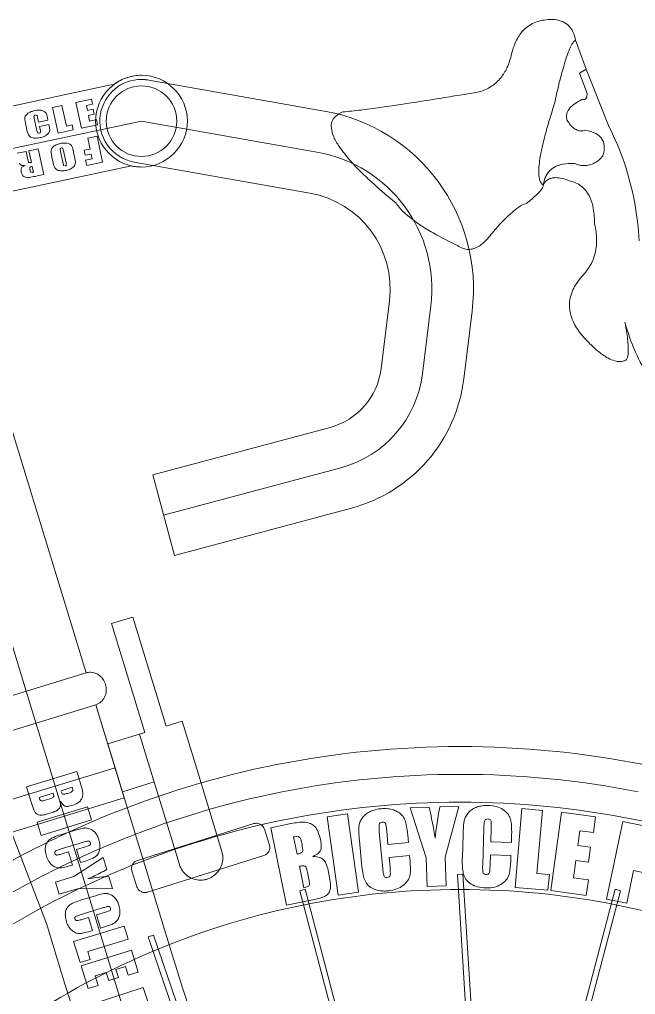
# Model space of a CAD drawing. Extents: x 3 to 469, y 9 to 280.
# Drawn here: x 329.5 to 392.1, y 173.6 to 272.5 of the extents above; entities that cross this region are included whole.
import ezdxf

# ---------------------------------------------------------------- set-up
doc = ezdxf.new("R2010")
doc.units = 0
doc.layers.add('Layer_1', color=7, linetype='Continuous', lineweight=0, true_color=0xffffff)

msp = doc.modelspace()

# ---------------------------------------------------------------- linework, layer by layer
at = {"layer": 'Layer_1', "color": 7, "true_color": 0xffffff}
for p, q in [((385.982, 270.375), (387.053, 267.446)), ((387.053, 267.446), (386.372, 267.042)), ((386.372, 267.042), (387.154, 264.976)), ((387.053, 267.446), (389.392, 261.553)), ((342.665, 266.336), (360.476, 263.195)), ((334.099, 264.83), (339.155, 265.904)), ((324.221, 262.73), (334.099, 264.83)), ((335.277, 264.067), (336.863, 264.404)), ((335.833, 261.451), (335.277, 264.067)), ((336.863, 264.404), (336.974, 263.882)), ((332.915, 263.565), (333.862, 263.766)), ((333.471, 260.949), (332.915, 263.565)), ((333.862, 263.766), (334.306, 261.676)), ((336.974, 263.882), (336.335, 263.747)), ((336.335, 263.747), (336.44, 263.251)), ((336.44, 263.251), (337.037, 263.378)), ((337.037, 263.378), (337.144, 262.878)), ((341.931, 262.17), (314.35, 256.308)), ((331.052, 262.43), (331.31, 261.215)), ((331.488, 262.068), (331.391, 262.525)), ((332.442, 262.27), (331.488, 262.068)), ((332.389, 262.52), (332.442, 262.27)), ((337.144, 262.878), (336.546, 262.751)), ((336.546, 262.751), (336.668, 262.178)), ((336.668, 262.178), (337.368, 262.327)), ((337.368, 262.327), (337.48, 261.801)), ((359.741, 259.03), (341.931, 262.17)), ((330.307, 261.249), (330.145, 262.012)), ((331.579, 261.641), (332.532, 261.844)), ((331.649, 261.314), (331.579, 261.641)), ((332.532, 261.844), (332.554, 261.74)), ((334.997, 261.273), (333.471, 260.949)), ((334.306, 261.676), (334.885, 261.799)), ((334.885, 261.799), (334.997, 261.273)), ((337.48, 261.801), (335.833, 261.451)), ((336.475, 260.434), (337.422, 260.636)), ((336.708, 259.335), (336.475, 260.434)), ((337.422, 260.636), (337.978, 258.02)), ((329.325, 258.914), (330.212, 259.103)), ((330.212, 259.103), (330.397, 258.232)), ((330.502, 259.164), (331.449, 259.366)), ((330.753, 257.984), (330.502, 259.164)), ((331.449, 259.366), (332.005, 256.75)), ((334.275, 257.935), (334.015, 259.155)), ((336.117, 259.21), (336.708, 259.335)), ((336.223, 258.71), (336.117, 259.21)), ((332.939, 258.079), (332.843, 258.527)), ((333.724, 259.075), (333.979, 257.872)), ((335.046, 258.995), (335.141, 258.547)), ((336.815, 258.835), (336.223, 258.71)), ((336.256, 258.199), (336.92, 258.34)), ((336.367, 257.677), (336.256, 258.199)), ((336.92, 258.34), (336.815, 258.835)), ((330.6, 257.28), (330.63, 257.138)), ((330.962, 256.997), (330.839, 257.579)), ((340.912, 257.63), (335.858, 256.556)), ((337.978, 258.02), (336.367, 257.677)), ((359.007, 254.865), (341.196, 258.005)), ((335.858, 256.556), (325.98, 254.456)), ((332.005, 256.75), (331.335, 256.608)), ((324.347, 245.309), (336.3, 206.21)), ((318.28, 243.455), (330.233, 204.356)), ((366.243, 237.051), (367.089, 243.943)), ((370.44, 236.536), (371.287, 243.427)), ((375.485, 242.912), (374.639, 236.02)), ((343.082, 226.281), (361.07, 231.101)), ((344.176, 222.196), (362.165, 227.016)), ((345.271, 218.111), (343.082, 226.281)), ((363.26, 222.931), (345.271, 218.111)), ((338.898, 211.215), (341.055, 211.875)), ((341.055, 211.875), (344.436, 200.819)), ((342.278, 200.16), (338.898, 211.215)), ((336.3, 206.21), (324.166, 202.5)), ((330.233, 204.356), (362.137, 100.002)), ((325.156, 199.265), (337.29, 202.975)), ((337.29, 202.975), (340.175, 193.537)), ((337.29, 202.975), (344.631, 178.963)), ((344.436, 200.819), (346.053, 201.314)), ((346.053, 201.314), (347.537, 196.46)), ((338.503, 199.006), (342.278, 200.16)), ((342.278, 200.16), (341.739, 199.995)), ((341.739, 199.995), (342.481, 197.569)), ((332.275, 180.802), (325.156, 199.265)), ((339.987, 194.152), (338.503, 199.006)), ((342.481, 197.568), (343.223, 195.142)), ((345.779, 186.782), (342.481, 197.568)), ((339.245, 196.579), (327.111, 192.869)), ((330.256, 194.637), (335.371, 196.201)), ((335.371, 196.201), (335.777, 194.874)), ((347.537, 196.46), (350.093, 188.101)), ((343.223, 195.142), (339.987, 194.152)), ((330.726, 193.099), (330.256, 194.637)), ((332.972, 194.012), (331.54, 193.574)), ((334.906, 194.603), (333.768, 194.255)), ((340.175, 193.537), (328.715, 190.034)), ((332.148, 193.285), (332.624, 193.431)), ((331.349, 191.063), (336.464, 192.627)), ((332.88, 192.053), (332.404, 191.908)), ((336.464, 192.627), (336.871, 191.296)), ((360.768, 191.623), (362.831, 191.917)), ((362.831, 191.917), (363.96, 183.974)), ((369.203, 192.524), (371.123, 192.582)), ((370.827, 187.451), (369.203, 192.524)), ((372.206, 192.614), (374.126, 192.672)), ((374.126, 192.672), (372.756, 187.509)), ((379.845, 184.455), (380.541, 192.447)), ((380.541, 192.447), (382.617, 192.267)), ((382.617, 192.267), (382.061, 185.876)), ((383.489, 184.122), (384.565, 192.073)), ((384.565, 192.073), (388.01, 191.606)), ((331.756, 189.732), (331.349, 191.063)), ((336.871, 191.296), (331.756, 189.732)), ((341.511, 187.194), (353.346, 190.917)), ((355.055, 190.508), (357.094, 190.917)), ((361.897, 183.68), (360.768, 191.623)), ((388.01, 191.606), (387.794, 190.017)), ((389.134, 183.274), (390.765, 191.129)), ((390.765, 191.129), (394.224, 190.411)), ((333.723, 189.792), (335.219, 190.249)), ((354.406, 190.364), (354.914, 188.75)), ((356.634, 182.642), (355.055, 190.508)), ((366.067, 190.067), (366.408, 186.356)), ((366.944, 188.807), (366.816, 190.198)), ((376.672, 190.432), (376.557, 186.707)), ((377.388, 189.074), (377.431, 190.47)), ((386.415, 190.204), (386.211, 188.698)), ((387.794, 190.017), (386.415, 190.204)), ((336.051, 189.048), (333.675, 188.322)), ((357.368, 189.574), (357.719, 187.825)), ((364.263, 186.88), (364.049, 189.214)), ((369.019, 188.998), (366.944, 188.807)), ((368.949, 189.757), (369.019, 188.998)), ((374.492, 187.489), (374.564, 189.832)), ((379.471, 189.01), (377.388, 189.074)), ((379.495, 189.772), (379.471, 189.01)), ((333.87, 187.851), (334.51, 188.047)), ((334.51, 188.047), (334.916, 186.72)), ((335.348, 188.303), (336.237, 188.575)), ((335.754, 186.976), (335.348, 188.303)), ((386.211, 188.698), (387.503, 188.523)), ((387.503, 188.523), (387.298, 187.008)), ((335.061, 185.551), (338.036, 187.483)), ((336.239, 187.124), (335.754, 186.976)), ((338.036, 187.483), (338.41, 186.261)), ((354.361, 187.689), (342.526, 183.967)), ((367.064, 187.5), (369.139, 187.691)), ((367.156, 186.5), (367.064, 187.5)), ((369.139, 187.691), (369.168, 187.379)), ((370.914, 184.549), (370.827, 187.451)), ((372.756, 187.509), (372.843, 184.607)), ((377.316, 186.758), (377.347, 187.762)), ((377.347, 187.762), (379.43, 187.698)), ((379.43, 187.698), (379.421, 187.385)), ((386.006, 187.183), (385.769, 185.436)), ((387.298, 187.008), (386.006, 187.183)), ((334.916, 186.72), (334.718, 186.659)), ((341.465, 184.52), (340.958, 186.134)), ((357.964, 186.598), (358.405, 184.399)), ((358.928, 185.268), (358.781, 185.998)), ((360.877, 186.171), (361.023, 185.445)), ((391.859, 186.15), (391.174, 182.85)), ((393.123, 185.888), (391.859, 186.15)), ((333.208, 184.984), (335.061, 185.551)), ((333.585, 183.749), (333.208, 184.984)), ((338.623, 185.566), (338.996, 184.344)), ((373.99, 185.747), (374.553, 185.782)), ((378.94, 105.746), (373.99, 185.747)), ((374.553, 185.782), (379.503, 105.782)), ((382.061, 185.876), (383.325, 185.766)), ((383.325, 185.766), (383.185, 184.164)), ((385.769, 185.436), (387.289, 185.231)), ((387.289, 185.231), (387.073, 183.637)), ((335.439, 184.316), (333.585, 183.749)), ((338.996, 184.344), (335.439, 184.316)), ((357.991, 184.116), (358.537, 184.259)), ((378.453, 106.618), (357.991, 184.116)), ((358.537, 184.259), (378.998, 106.762)), ((363.96, 183.974), (361.897, 183.68)), ((369.546, 106.766), (390.007, 184.259)), ((390.552, 184.116), (370.091, 106.622)), ((372.843, 184.607), (370.914, 184.549)), ((383.185, 184.164), (379.845, 184.455)), ((387.073, 183.637), (383.489, 184.122)), ((390.007, 184.259), (390.552, 184.116)), ((335.755, 183.147), (337.25, 183.604)), ((358.996, 183.116), (356.634, 182.642)), ((391.174, 182.85), (389.134, 183.274)), ((338.083, 182.403), (335.707, 181.676)), ((335.901, 181.206), (336.542, 181.402)), ((336.542, 181.402), (336.947, 180.075)), ((337.38, 181.658), (338.269, 181.93)), ((337.786, 180.331), (337.38, 181.658)), ((333.845, 175.665), (332.275, 180.802)), ((335.046, 178.97), (340.161, 180.534)), ((336.947, 180.075), (336.749, 180.014)), ((338.27, 180.479), (337.786, 180.331)), ((340.161, 180.534), (340.568, 179.203)), ((340.568, 179.203), (336.477, 177.952)), ((342.605, 179.427), (343.138, 179.61)), ((368.645, 103.626), (342.605, 179.427)), ((343.138, 179.61), (369.179, 103.809)), ((335.7, 176.83), (335.046, 178.97)), ((335.803, 176.499), (340.912, 178.082)), ((340.912, 178.082), (341.599, 175.864)), ((336.724, 177.143), (335.7, 176.83)), ((336.477, 177.952), (336.724, 177.143)), ((336.517, 174.193), (335.803, 176.499)), ((340.301, 176.435), (339.333, 176.135)), ((339.333, 176.135), (339.59, 175.306)), ((340.576, 175.547), (340.301, 176.435)), ((338.361, 175.834), (337.237, 175.486)), ((337.237, 175.486), (337.54, 174.51)), ((338.618, 175.005), (338.361, 175.834)), ((339.59, 175.306), (338.618, 175.005)), ((341.599, 175.864), (340.576, 175.547)), ((337.54, 174.51), (336.517, 174.193)), ((337.013, 172.638), (342.098, 174.296)), ((342.098, 174.296), (342.828, 172.055))]:
    msp.add_line(p, q, dxfattribs=at)
for centre, radius, start, end in [((383.098, 269.055), 3.351, 119.50151, 131.83714), ((383.238, 268.808), 3.635, 107.65878, 119.50151), ((383.377, 268.369), 4.096, 98.14692, 107.65878), ((383.588, 266.9), 5.58, 90, 98.14692), ((383.588, 266.218), 6.262, 88.55693, 90), ((383.576, 265.738), 6.742, 87.16621, 88.55693), ((383.534, 269.677), 2.819, 64.72875, 82.36305), ((383.896, 270.443), 1.972, 43.60728, 64.72875), ((383.277, 268.855), 3.62, 131.83714, 151.81173), ((383.791, 270.343), 2.117, 24.7275, 43.60728), ((382.52, 269.758), 3.517, 10.10461, 24.7275), ((385.792, 267.507), 6.474, 151.81173, 166.71472), ((388.339, 268.298), 3.187, 143.1744, 153.88628), ((386.258, 269.857), 0.587, 118.04865, 143.1744), ((372.332, 270.616), 7.342, 335.66284, 347.23914), ((395.395, 265.207), 10.894, 157.5018, 160.10877), ((390.564, 267.208), 5.665, 153.88628, 157.5018), ((413.894, 259.258), 30.33, 162.77248, 164.66206), ((399.504, 263.72), 15.264, 160.10877, 162.77248), ((374.719, 269.536), 4.721, 321.21357, 335.66284), ((426.017, 255.933), 42.9, 164.66206, 166.55342), ((341.931, 262.17), 4.652, 90, 179.99998), ((341.922, 262.188), 4.633, 108.30878, 126.67259), ((341.926, 262.182), 4.219, 90, 130.03964), ((341.931, 262.162), 4.661, 90, 108.30878), ((341.926, 262.179), 4.222, 84.97901, 90), ((341.931, 262.17), 4.652, 0, 90), ((341.919, 262.103), 4.298, 80.00293, 84.97901), ((375.154, 269.186), 4.163, 303.35381, 321.21357), ((341.936, 262.169), 4.235, 130.03964, 170.00017), ((341.931, 262.17), 3.581, 90.00074, 180), ((341.931, 262.17), 3.581, 0.00076, 90), ((250.752, 1020.073), 765.294, 279.131936, 279.43464), ((374.871, 269.617), 4.678, 286.51413, 303.35381), ((468.036, 245.886), 86.104, 166.55342, 167.88843), ((307.341, 668.03), 408.731, 278.71773, 279.13194), ((389.303, 258.859), 6.111, 115.17699, 123.47913), ((386.897, 264.93), 0.575, 250.28768, 258.85722), ((386.852, 264.7), 0.34, 258.85722, 270), ((386.852, 264.579), 0.22, 270, 312.32627), ((386.733, 264.71), 0.396, 312.32627, 343.51524), ((386.313, 264.834), 0.835, 343.51524, 353.82107), ((385.153, 264.96), 2.001, 353.82107, 0.47174), ((331.256, 261.731), 1.498, 109.86582, 119.55776), ((331.52, 261), 2.275, 102.00401, 109.86582), ((331.629, 260.487), 2.8, 96.64743, 101.99485), ((331.514, 261.468), 1.813, 90, 96.64743), ((331.514, 261.759), 1.522, 84.87897, 90), ((331.546, 262.109), 1.17, 79.03688, 84.87897), ((331.569, 262.23), 1.047, 62.98386, 79.03107), ((331.849, 262.779), 0.43, 37.83031, 62.98386), ((357.293, 245.146), 18.328, 352.99987, 80.00035), ((363.277, 260.82), 2.469, 111.73696, 132.59286), ((360.24, 293.572), 30.533, 273.98572, 277.46335), ((333.732, 495.923), 234.613, 277.46335, 278.71773), ((453.782, 241.223), 73.534, 161.99467, 163.9736), ((386.26, 262.636), 1.199, 148.62324, 164.25635), ((386.828, 262.29), 1.864, 136.09858, 148.62324), ((387.395, 261.744), 2.651, 123.47913, 136.09858), ((330.484, 262.45), 0.403, 161.03934, 181.1072), ((331.22, 262.463), 1.139, 181.03063, 188.34455), ((334.584, 262.956), 4.538, 188.34455, 192.0064), ((330.781, 262.348), 0.717, 146.03171, 161.03934), ((330.782, 262.347), 0.718, 130.93975, 146.06204), ((331.142, 261.933), 1.266, 119.56601, 130.93975), ((331.214, 262.646), 0.193, 165.32143, 185.34994), ((332.729, 262.788), 1.715, 185.34994, 192.04474), ((331.109, 262.674), 0.0841, 123.80613, 165.4178), ((331.227, 262.497), 0.297, 101.9958, 123.80613), ((331.227, 262.642), 0.152, 70.61204, 90), ((331.21, 262.673), 0.136, 18.93541, 43.30532), ((329.778, 262.182), 1.65, 11.99787, 18.93541), ((331.669, 262.64), 0.658, 20.87501, 37.81198), ((330.055, 262.024), 2.386, 12.00384, 20.87501), ((341.931, 262.17), 4.652, 180, 270), ((341.931, 262.17), 4.229, 169.9995, 260.00147), ((341.931, 262.17), 3.581, 179.99924, 270), ((341.931, 262.17), 3.581, 269.99926, 0), ((341.931, 262.17), 4.652, 270, 0.00002), ((362.61, 261.655), 1.422, 161.82663, 186.81423), ((362.466, 261.702), 1.27, 132.59286, 161.82663), ((386.149, 262.668), 1.084, 164.25635, 182.73094), ((386.378, 262.678), 1.313, 182.73094, 199.50454), ((388.669, 264.419), 4.147, 211.69355, 219.07911), ((332.854, 261.791), 2.604, 192.00027, 200.61468), ((332.855, 261.543), 1.58, 191.99804, 198.9434), ((329.891, 260.939), 1.797, 5.10876, 12.0403), ((331.514, 261.084), 0.167, 342.25963, 5.10876), ((332.195, 261.244), 0.413, 321.8728, 346.98041), ((329.611, 261.115), 3.01, 4.21056, 12.00144), ((331.994, 261.29), 0.62, 346.9887, 4.21056), ((364.397, 261.869), 3.222, 186.81423, 203.3383), ((416.99, 251.791), 35.255, 163.9736, 166.83178), ((387.217, 263.24), 2.277, 219.07911, 229.05123), ((386.773, 262.728), 1.599, 229.05123, 247.39498), ((386.565, 262.228), 1.058, 247.39498, 270), ((386.565, 262.282), 1.111, 270, 280.06612), ((386.525, 262.504), 1.337, 280.06612, 289.24146), ((386.384, 257.5), 3.786, 63.9178, 81.1571), ((366.365, 249.63), 25.931, 18.60003, 27.37381), ((331.113, 261.136), 0.744, 200.61468, 216.76853), ((330.883, 260.964), 0.457, 216.77441, 242.16054), ((331.1, 261.375), 0.922, 242.16054, 259.96134), ((331.144, 261.624), 1.175, 259.95326, 265.30837), ((331.174, 261.978), 1.53, 265.30837, 270), ((331.174, 262.288), 1.84, 270, 276.70281), ((331.535, 261.09), 0.184, 198.9434, 219.41655), ((331.045, 263.381), 2.941, 276.70281, 282.0039), ((331.484, 261.097), 0.159, 248.88627, 270), ((331.501, 261.178), 0.238, 282.00238, 305.20694), ((331.583, 261.062), 0.0951, 305.20694, 342.28803), ((331.216, 262.579), 2.121, 281.99709, 292.83153), ((331.555, 261.773), 1.246, 292.83153, 306.98126), ((331.606, 261.706), 1.162, 306.97709, 321.8728), ((366.629, 262.831), 5.652, 203.3383, 215.03351), ((387.379, 259.533), 1.523, 36.57868, 63.9178), ((387.497, 259.621), 1.376, 18.39474, 36.57868), ((333.211, 259.122), 0.463, 163.46066, 183.63042), ((333.383, 259.071), 0.643, 146.36662, 163.46066), ((333.468, 259.014), 0.745, 131.38732, 146.36194), ((333.755, 258.688), 1.18, 119.50258, 131.38732), ((333.887, 258.455), 1.447, 109.7281, 119.50598), ((334.18, 257.637), 2.316, 102.00288, 109.7281), ((333.901, 259.328), 0.217, 168.55353, 186.66875), ((336.164, 259.593), 2.494, 186.66875, 191.98838), ((333.775, 259.354), 0.0882, 128.80405, 168.5181), ((334.195, 257.567), 2.388, 96.4439, 101.99618), ((333.839, 259.275), 0.189, 101.98723, 128.80405), ((333.847, 259.339), 0.127, 67.18276, 90), ((334.126, 258.177), 1.774, 90, 96.4439), ((333.801, 259.329), 0.163, 17.49024, 38.74468), ((331.657, 258.654), 2.411, 11.99514, 17.49024), ((334.126, 258.318), 1.632, 87.88269, 90), ((334.131, 258.443), 1.508, 85.67979, 87.88269), ((334.159, 258.815), 1.135, 73.25002, 85.66465), ((334.274, 259.199), 0.734, 57.79445, 73.25002), ((334.3, 259.24), 0.685, 41.42634, 57.79073), ((334.465, 259.385), 0.466, 21.54695, 41.42634), ((333.587, 259.039), 1.41, 14.74283, 21.53469), ((326.595, 257.199), 8.639, 12.00062, 14.74283), ((375.238, 268.867), 16.166, 215.03351, 221.94106), ((406.324, 254.286), 24.3, 166.83178, 169.83564), ((385.12, 259.672), 3.788, 344.2964, 352.23436), ((387.111, 259.493), 1.782, 2.4334, 18.39474), ((386.597, 259.471), 2.297, 352.23436, 2.4334), ((331.591, 258.486), 1.221, 192.00114, 201.8514), ((334.384, 259.196), 1.639, 183.62984, 189.53508), ((342.059, 260.486), 9.421, 189.53508, 191.99703), ((327.106, 256.84), 8.214, 9.20706, 11.99916), ((333.765, 257.919), 1.468, 2.59964, 9.20706), ((357.293, 245.146), 14.098, 353.00027, 79.99994), ((393.724, 256.546), 11.5, 169.82683, 174.19124), ((386.566, 260.341), 2.754, 299.4766, 309.79271), ((385.671, 261.415), 4.152, 309.79271, 318.19071), ((329.808, 257.982), 0.269, 195.5583, 211.30125), ((329.766, 257.957), 0.22, 211.30185, 230.26083), ((330.066, 258.317), 0.688, 230.26083, 240.94871), ((330.872, 257.257), 1.169, 177.48269, 191.9992), ((329.975, 257.296), 0.271, 147.04397, 177.48269), ((329.89, 258.001), 0.327, 240.96624, 260.69207), ((329.996, 257.282), 0.296, 118.86234, 146.99374), ((330.073, 259.116), 1.457, 260.69207, 270), ((330.518, 256.335), 1.378, 105.92685, 118.86234), ((330.564, 258.074), 0.114, 201.8514, 234.4166), ((330.586, 258.235), 0.273, 257.56035, 270), ((330.586, 258.457), 0.495, 270, 277.42978), ((331.133, 257.394), 0.545, 174.82982, 192.03277), ((330.67, 257.436), 0.0805, 129.01747, 174.82982), ((330.755, 257.33), 0.216, 110.13828, 129.0373), ((330.959, 257.208), 0.336, 191.97201, 212.22334), ((330.48, 259.265), 1.31, 277.42978, 281.99669), ((331.079, 256.447), 1.157, 102.00214, 110.13828), ((341.24, 259.843), 8.487, 191.99885, 194.76051), ((334.401, 258.041), 1.414, 194.76051, 201.52901), ((333.519, 257.694), 0.466, 201.54356, 221.42674), ((333.683, 257.839), 0.685, 221.42674, 237.79481), ((333.709, 257.88), 0.734, 237.79467, 253.25107), ((333.825, 258.264), 1.135, 253.25107, 265.66511), ((333.855, 258.66), 1.532, 265.66658, 267.86997), ((333.859, 258.767), 1.64, 267.86997, 270), ((333.859, 258.896), 1.768, 270, 276.40106), ((335.57, 258.21), 1.626, 192.00257, 198.5935), ((334.167, 257.739), 0.146, 198.5935, 220.70458), ((333.799, 259.432), 2.308, 276.40106, 282.0028), ((334.143, 257.814), 0.2, 282.00829, 302.1382), ((334.185, 257.747), 0.12, 302.1382, 328.20462), ((333.04, 257.673), 1.262, 2.82036, 11.96327), ((333.782, 259.51), 2.387, 281.99943, 289.64142), ((334.21, 257.731), 0.0908, 328.24136, 2.82036), ((334.103, 258.612), 1.434, 289.64142, 299.50581), ((334.238, 258.373), 1.159, 299.50829, 311.59475), ((334.533, 258.041), 0.715, 311.59475, 327.00402), ((334.577, 258.012), 0.662, 326.99728, 343.45173), ((334.741, 257.963), 0.492, 343.45173, 2.57078), ((341.922, 262.149), 4.631, 257.40658, 263.73153), ((341.931, 262.233), 4.715, 263.73153, 270), ((382.838, 275.696), 26.384, 221.94106, 227.20402), ((390.145, 256.91), 7.902, 174.19124, 178.78622), ((384.836, 255.687), 2.067, 124.46779, 138.13748), ((384.998, 255.452), 2.352, 104.28017, 124.46779), ((385.571, 253.199), 4.676, 90, 104.28017), ((385.571, 251.776), 6.1, 88.45184, 90), ((385.551, 251.045), 6.831, 86.98884, 88.45184), ((387.016, 260.455), 2.815, 246.86436, 257.6178), ((386.869, 259.782), 2.126, 257.6178, 270), ((386.869, 259.654), 1.998, 270, 285.26449), ((386.788, 259.948), 2.303, 285.26449, 299.4766), ((363.628, 248.709), 28.819, 10.27835, 18.60003), ((330.804, 257.242), 1.098, 192.00153, 209.13828), ((330.222, 256.918), 0.433, 209.13828, 236.58951), ((330.329, 257.081), 0.627, 236.58997, 254.04282), ((330.363, 257.198), 0.749, 254.04282, 270), ((330.289, 258.633), 2.187, 273.25924, 279.70461), ((327.755, 273.451), 17.22, 279.70461, 282.00027), ((330.761, 257.083), 0.103, 212.22334, 249.29452), ((330.8, 257.477), 0.501, 270, 277.31589), ((330.708, 258.193), 1.223, 277.31589, 281.99858), ((408.535, 303.45), 64.208, 227.20402, 230.57702), ((386.034, 256.997), 3.79, 178.78622, 185.42318), ((384.921, 256.892), 2.672, 185.42318, 192.0641), ((383.711, 256.633), 1.435, 192.0641, 201.13008), ((386.102, 255.186), 3.438, 162.21097, 171.22771), ((385.155, 255.49), 2.444, 151.51153, 162.21097), ((383.803, 255.231), 1.184, 119.05182, 136.69553), ((384.905, 255.626), 2.159, 138.13748, 151.51153), ((383.839, 255.166), 1.258, 103.10849, 119.05182), ((383.975, 254.583), 1.857, 90, 103.10849), ((383.975, 253.832), 2.608, 76.52816, 90), ((383.182, 250.522), 6.011, 67.66606, 76.52816), ((379.087, 257.792), 4.274, 312.85325, 325.96981), ((383.271, 256.463), 0.962, 201.13008, 219.25866), ((382.952, 256.203), 0.552, 219.25866, 243.28173), ((382.251, 255.656), 0.457, 325.96981, 6.86465), ((384.033, 255.014), 1.5, 136.69553, 152.35674), ((384.775, 253.08), 3.081, 63.77945, 77.03724), ((385.001, 253.538), 2.57, 49.25834, 63.77945), ((384.945, 253.474), 2.656, 35.53862, 49.25834), ((357.293, 245.146), 9.869, 352.99924, 80.00027), ((370.187, 268.2), 17.974, 306.9347, 309.37521), ((375.974, 261.148), 8.851, 309.37521, 312.85325), ((384.264, 252.987), 3.493, 23.58237, 35.53862), ((383.273, 252.555), 4.574, 9.61141, 23.58237), ((372.151, 256.821), 5.301, 214.07789, 229.16696), ((386.875, 244.293), 11.324, 126.01187, 135.24926), ((381.694, 251.421), 2.513, 106.32606, 126.01187), ((378.28, 251.709), 9.638, 0, 9.61141), ((360.951, 248.223), 31.54, 3.27289, 10.27835), ((379.265, 265.054), 16.181, 229.16696, 237.7862), ((392.317, 238.899), 18.987, 135.24926, 138.68065), ((383.787, 272.23), 24.664, 237.7862, 241.61702), ((404.632, 228.072), 35.385, 138.68065, 141.19403), ((380.455, 249.954), 7.667, 1.53449, 13.23107), ((392.688, 288.705), 43.389, 241.61702, 244.50501), ((372.956, 254.053), 5.595, 310.51818, 317.14162), ((375.315, 251.358), 2.236, 234.35157, 250.67689), ((375.105, 250.758), 1.6, 250.67689, 270), ((375.105, 250.827), 1.67, 270, 287.67456), ((374.842, 251.654), 2.537, 287.67456, 301.99256), ((374.395, 252.368), 3.38, 301.99256, 310.51818), ((382.891, 250.02), 5.229, 347.36038, 1.53449), ((383.338, 249.919), 4.771, 330.78326, 347.36038), ((382.726, 250.262), 5.473, 315.31159, 330.78326), ((391.704, 241.975), 6.751, 138.89994, 146.45997), ((390.041, 243.078), 4.756, 146.45997, 155.47046), ((389.422, 243.36), 4.075, 155.47046, 167.44103), ((388.836, 243.49), 3.475, 167.44103, 180.40761), ((388.904, 243.491), 3.542, 180.40761, 192.945), ((389.74, 243.683), 4.4, 192.945, 204.18935), ((390.478, 244.015), 5.21, 204.18935, 212.40816), ((411.721, 247.384), 21.472, 195.08959, 203.74226), ((362.242, 236.182), 29.29, 8.78805, 11.0458), ((392.36, 245.209), 7.439, 212.40816, 219.2845), ((401.288, 253.274), 19.465, 221.01909, 225.14641), ((376.666, 238.412), 14.695, 5.60031, 8.78805), ((394.813, 246.766), 10.284, 225.14641, 230.82586), ((380.856, 238.823), 10.485, 2.48086, 5.60031), ((393.174, 244.755), 7.69, 230.82586, 235.89367), ((391.475, 242.246), 4.659, 235.89367, 242.40541), ((388.175, 238.965), 3.16, 346.11703, 358.16461), ((385.858, 239.039), 5.478, 358.16461, 2.48086), ((408.952, 246.165), 18.447, 203.74226, 213.07903), ((390.893, 241.133), 3.404, 242.40541, 254.1108), ((390.469, 239.641), 1.853, 254.1108, 270), ((390.469, 239.36), 1.572, 270, 282.10631), ((390.494, 239.245), 1.454, 282.10631, 294.69696), ((390.544, 238.38), 0.719, 320.70683, 346.11703), ((359.246, 237.91), 7.049, 284.99877, 353.00044), ((359.246, 237.91), 11.279, 285.00006, 352.99986), ((359.246, 237.91), 15.508, 284.99985, 353.00013), ((336.721, 204.835), 1.438, 98.51211, 107.00035), ((336.72, 204.843), 1.43, 90, 98.51211), ((336.72, 204.751), 1.522, 51.77827, 90), ((336.532, 204.512), 1.826, 16.99723, 51.77827), ((336.554, 204.519), 1.802, 334.48991, 17.00116), ((336.863, 204.372), 1.461, 287.00023, 334.48991), ((374.272, 102.966), 95.769, 90, 101.21161), ((374.272, 102.966), 95.769, 78.78668, 90), ((373.951, 104.583), 94.121, 101.21161, 112.52127), ((374.272, 102.988), 92.927, 90, 101.2116), ((374.272, 102.988), 92.927, 78.78668, 90), ((329.624, 192.993), 6.434, 11.18803, 17.00048), ((331.35, 193.591), 1.675, 4.29243, 14.54774), ((407.269, 216.632), 76.832, 196.93275, 196.99845), ((334.303, 194.276), 0.517, 196.99895, 218.13008), ((334.011, 194.047), 0.146, 218.13008, 258.47563), ((334.021, 194.52), 0.62, 270, 282.71039), ((332.962, 199.216), 5.433, 282.71039, 286.99556), ((333.993, 195.84), 1.904, 287.00494, 294.47938), ((334.63, 194.442), 0.368, 294.47938, 311.54073), ((334.654, 194.414), 0.33, 311.54192, 329.95199), ((332.497, 193.921), 2.504, 10.89832, 15.80957), ((334.807, 194.326), 0.154, 329.95199, 357.01145), ((334.644, 194.334), 0.317, 357.07585, 10.89832), ((335.023, 193.885), 0.949, 339.94662, 0.45636), ((334.111, 193.88), 1.86, 0.36509, 11.18803), ((373.961, 104.557), 91.328, 101.2116, 112.52126), ((339.927, 195.912), 9.621, 196.99895, 201.97925), ((332.811, 194.005), 1.342, 198.71177, 210.87687), ((331.822, 193.413), 0.191, 210.87687, 243.54195), ((331.836, 193.559), 0.335, 259.56352, 270), ((331.836, 193.81), 0.585, 270, 281.01315), ((331.569, 195.18), 1.981, 281.01315, 286.99301), ((332.06, 195.276), 1.929, 287.00329, 296.90694), ((332.862, 193.696), 0.158, 296.90694, 332.00793), ((332.849, 193.703), 0.173, 331.98027, 4.29243), ((332.06, 193.055), 1.67, 347.86365, 4.08247), ((335.332, 194.088), 1.848, 209.65553, 222.95541), ((333.875, 195.897), 3.288, 286.99978, 298.76954), ((335.001, 193.846), 0.948, 298.76954, 320.78575), ((334.901, 193.929), 1.078, 320.72005, 339.94662), ((374.272, 103.01), 90.085, 90, 101.2133), ((374.272, 103.01), 90.085, 78.78839, 90), ((332.033, 192.726), 1.109, 201.97925, 216.6858), ((331.703, 192.48), 0.696, 216.68259, 261.6), ((331.3, 195.518), 3.775, 280.5356, 286.9979), ((332.202, 194.27), 2.318, 287.00117, 299.53011), ((332.958, 192.936), 0.785, 299.53011, 321.15132), ((333.084, 192.834), 0.623, 321.14734, 347.86365), ((334.353, 193.176), 0.51, 222.95541, 248.42546), ((334.321, 193.095), 0.423, 248.41741, 260.66304), ((334.37, 193.395), 0.727, 260.66304, 270), ((334.37, 193.717), 1.049, 270, 280.27547), ((334.121, 195.092), 2.447, 280.27547, 286.99903), ((366.148, 190.063), 2.314, 119.1421, 132.97313), ((366.23, 189.918), 2.48, 106.15284, 119.14334), ((366.517, 188.923), 3.516, 95.24809, 106.15284), ((366.618, 187.833), 4.611, 92.72652, 95.25145), ((366.587, 188.488), 3.954, 90, 92.72652), ((366.587, 189.143), 3.3, 78.56931, 90), ((366.81, 190.247), 2.173, 64.47193, 78.56931), ((366.814, 190.255), 2.164, 46.71427, 64.46998), ((293.98, 175.38), 79.037, 10.84166, 12.57045), ((430.658, 181.785), 59.446, 169.50343, 171.3491), ((376.691, 190.662), 2.094, 141.86565, 155.21301), ((376.421, 190.874), 1.751, 125.95212, 141.86523), ((376.752, 190.418), 2.314, 112.12089, 125.95212), ((376.811, 190.273), 2.47, 100.20964, 112.12086), ((376.968, 189.398), 3.359, 90, 100.20964), ((376.968, 189.18), 3.577, 89.05298, 90), ((376.966, 189.043), 3.715, 88.12366, 89.05298), ((376.966, 188.824), 3.934, 75.05097, 88.22736), ((377.41, 190.487), 2.212, 57.44851, 75.05097), ((377.436, 190.527), 2.164, 39.69532, 57.45038), ((378.023, 191.014), 1.402, 17.58493, 39.69532), ((374.168, 104.059), 94.687, 112.52127, 123.78695), ((331.712, 192.549), 0.766, 261.6273, 266.12387), ((331.73, 192.813), 1.031, 266.12387, 270), ((331.73, 193.205), 1.423, 270, 280.5356), ((373.97, 104.531), 88.535, 101.2133, 112.52466), ((353.602, 190.101), 0.855, 98.76994, 107.45384), ((353.6, 190.117), 0.839, 90, 98.76994), ((353.6, 190.111), 0.845, 53.71191, 90), ((359.126, 180.788), 10.33, 96.9828, 101.34252), ((358.36, 187.042), 4.03, 90, 96.9828), ((358.36, 188.16), 2.912, 87.55742, 90), ((358.392, 188.915), 2.156, 84.71837, 87.55742), ((358.46, 189.647), 1.421, 64.18253, 84.71459), ((358.381, 189.485), 1.601, 44.85183, 64.18253), ((365.601, 190.444), 1.614, 162.2336, 177.45412), ((366.057, 190.298), 2.093, 148.87931, 162.2336), ((365.765, 190.475), 1.751, 132.97313, 148.88545), ((366.749, 190.674), 0.711, 164.76535, 180.30525), ((366.294, 190.798), 0.24, 124.36979, 164.76535), ((366.414, 190.623), 0.452, 95.24712, 124.36979), ((366.427, 190.72), 0.356, 63.57904, 90), ((366.488, 190.842), 0.22, 29.76458, 63.57904), ((366.263, 190.714), 0.478, 10.36713, 29.75705), ((367.337, 190.81), 1.402, 24.60327, 46.71427), ((366.357, 190.362), 2.479, 11.67938, 24.60178), ((359.019, 188.845), 9.972, 5.24711, 11.67938), ((379.417, 190.329), 4.821, 170.41401, 175.61109), ((376.256, 190.863), 1.614, 155.21301, 170.42484), ((383.683, 190.215), 7.015, 173.29078, 178.2247), ((377.423, 190.951), 0.711, 157.75142, 173.29078), ((376.988, 191.129), 0.242, 119.00489, 157.7424), ((377.077, 190.97), 0.424, 90, 119.00489), ((377.085, 190.966), 0.427, 61.14862, 88.22382), ((377.187, 191.151), 0.216, 22.73478, 61.14862), ((376.945, 191.05), 0.479, 3.34582, 22.71244), ((370.629, 190.68), 6.805, 358.23219, 3.34582), ((376.996, 190.689), 2.479, 4.65803, 17.57869), ((369.526, 190.081), 9.973, 358.22648, 4.65803), ((374.573, 104.531), 88.535, 67.47872, 78.78839), ((338.909, 178.179), 12.622, 104.38482, 107.00167), ((336.583, 187.249), 3.258, 99.23325, 104.38482), ((336.235, 189.392), 1.088, 94.59221, 99.23096), ((336.237, 189.37), 1.11, 90, 94.59221), ((336.237, 189.327), 1.153, 79.79704, 90), ((336.186, 189.045), 1.439, 70.66643, 79.79704), ((336.281, 189.315), 1.153, 54.60202, 70.66185), ((336.051, 188.991), 1.55, 40.76345, 54.60202), ((335.951, 188.906), 1.681, 27.91285, 40.76021), ((353.599, 190.11), 0.847, 17.46345, 53.71191), ((358.504, 189.607), 1.428, 22.97513, 44.84567), ((355.211, 188.211), 5.004, 11.345, 22.97513), ((368.811, 190.3), 4.827, 177.44315, 182.63391), ((382.948, 190.951), 18.979, 182.63391, 185.25092), ((373.052, 190.708), 7.014, 180.30525, 185.23941), ((360.049, 189.577), 6.795, 5.24641, 10.36713), ((362.621, 188.526), 9.149, 5.75891, 10.84166), ((398.671, 186.651), 27.091, 171.3491, 174.08325), ((393.51, 189.247), 18.955, 175.61109, 178.23137), ((374.171, 104.049), 91.878, 112.52126, 123.78695), ((333.411, 188.377), 1.237, 147.58345, 167.70394), ((333.223, 188.497), 1.014, 125.33673, 147.58345), ((333.763, 187.734), 1.949, 113.3051, 125.33585), ((335.793, 183.022), 7.08, 107.00163, 113.3051), ((337.447, 184.483), 4.773, 102.49, 106.99672), ((336.549, 188.535), 0.624, 90, 102.49), ((336.557, 188.997), 0.161, 46.05324, 86.10965), ((336.461, 188.897), 0.3, 17.0019, 46.05324), ((336.472, 188.9), 0.288, 350.1785, 16.99564), ((335.381, 188.604), 2.326, 16.99776, 27.91285), ((335.1, 188.517), 2.621, 3.81779, 17.00355), ((358.111, 185.589), 4.054, 97.02773, 100.55821), ((357.74, 188.596), 1.024, 90, 97.02773), ((357.769, 189.383), 0.236, 54.64922, 81.90499), ((357.631, 189.188), 0.475, 35.53738, 54.64922), ((357.562, 189.139), 0.559, 18.73619, 35.5378), ((355.372, 188.396), 2.872, 11.34634, 18.73619), ((351.007, 187.521), 7.324, 5.82015, 11.34403), ((357.078, 188.586), 3.1, 358.7002, 11.34544), ((333.681, 188.318), 1.514, 167.70047, 184.51119), ((334.897, 188.414), 2.733, 184.51119, 197.00139), ((333.415, 187.975), 0.279, 167.38965, 197.00564), ((333.301, 188), 0.163, 128.25415, 167.38965), ((333.478, 187.775), 0.449, 112.17209, 128.25255), ((334.936, 184.197), 4.314, 107.00031, 112.17209), ((334.927, 192.859), 4.48, 287.00212, 292.19711), ((336.503, 188.999), 0.31, 292.19711, 312.02254), ((336.613, 188.876), 0.145, 312.01151, 350.1785), ((336.269, 188.589), 1.448, 328.4987, 346.17143), ((336.248, 188.594), 1.469, 346.17812, 3.81779), ((347.936, 187.442), 2.256, 287.00035, 16.99942), ((354.107, 188.496), 0.846, 287.46282, 17.45571), ((357.77, 188.623), 0.768, 281.34201, 302.5361), ((358.064, 188.163), 0.222, 302.5361, 342.51607), ((357.879, 188.221), 0.416, 342.49544, 5.82015), ((358.173, 190.15), 2.8, 294.36891, 307.55992), ((359.412, 188.539), 0.767, 307.55992, 332.90487), ((359.424, 188.533), 0.754, 332.89057, 358.7002), ((334.409, 188.265), 2.223, 197.00165, 211.81282), ((333.753, 187.858), 1.45, 211.81282, 230.17761), ((333.394, 187.968), 0.257, 196.99334, 227.41232), ((333.336, 187.905), 0.172, 227.41232, 264.83574), ((333.343, 188.36), 0.627, 270, 282.65782), ((332.316, 192.933), 5.313, 282.65782, 286.99666), ((334.302, 193.46), 6.625, 286.99848, 293.46527), ((336.288, 188.884), 1.636, 293.46527, 306.4979), ((336.704, 188.323), 0.938, 306.49387, 328.4987), ((341.765, 186.387), 0.846, 107.46175, 197.45343), ((360.537, 175.803), 12.347, 102.55665, 103.19079), ((358.566, 184.65), 3.283, 101.32691, 102.55665), ((359.268, 185.09), 2.51, 72.41071, 88.6322), ((359.746, 186.598), 0.928, 45.56841, 72.41071), ((359.578, 186.426), 1.169, 23.83858, 45.56828), ((356.682, 186.232), 12.538, 359.60769, 5.24903), ((385.215, 187.157), 10.729, 178.2278, 184.49051), ((366.881, 187.773), 12.546, 352.58789, 358.22604), ((374.174, 104.038), 89.068, 112.52466, 123.78864), ((333.852, 187.976), 1.605, 230.17706, 246.6879), ((333.584, 187.355), 0.928, 246.6879, 268.45495), ((333.588, 188.227), 1.8, 270, 281.63762), ((332.245, 194.748), 8.458, 281.63762, 286.99866), ((315.43, 229.426), 48.901, 296.16966, 298.02981), ((347.938, 187.442), 2.258, 196.9982, 233.47966), ((358.528, 183.31), 3.336, 95.90957, 99.72346), ((358.327, 185.245), 1.39, 90, 95.90957), ((358.327, 185.861), 0.775, 78.57957, 90), ((358.442, 186.428), 0.196, 55.77184, 78.57957), ((358.417, 186.391), 0.241, 21.13416, 55.76666), ((355.909, 185.422), 2.929, 11.3443, 21.13416), ((357.439, 185.481), 3.507, 11.34466, 23.83858), ((374.951, 187.862), 10.733, 185.24901, 191.50958), ((372.914, 186.953), 6.533, 185.24863, 190.35251), ((359.595, 185.804), 7.592, 0.30688, 5.25842), ((366.803, 186.163), 2.417, 346.73627, 359.60769), ((377.419, 186.545), 2.908, 184.49051, 196.5358), ((383.095, 186.505), 6.542, 178.2351, 183.33219), ((377.247, 186.165), 0.683, 183.33219, 199.1459), ((376.831, 186.02), 0.243, 199.16262, 238.34941), ((376.981, 186.027), 0.259, 299.96562, 336.07127), ((376.64, 186.178), 0.632, 336.0651, 353.27653), ((369.723, 186.993), 7.597, 353.27653, 358.22501), ((376.924, 186.467), 2.418, 339.72233, 352.58789), ((334.483, 190.654), 5.701, 290.71973, 296.16966), ((339.35, 168.038), 17.518, 96.54674, 99.36561), ((341.73, 147.304), 38.388, 94.64263, 96.54674), ((347.935, 187.439), 2.253, 233.47966, 270), ((347.935, 187.423), 2.237, 270, 278.54139), ((347.929, 187.464), 2.28, 278.54139, 287.00295), ((356.558, 184.787), 2.418, 0.25882, 11.47519), ((355.837, 184.405), 5.289, 2.62941, 11.34416), ((367.284, 186.301), 2.909, 191.50958, 203.55152), ((366, 185.741), 1.508, 203.55643, 225.89546), ((367.159, 185.902), 0.683, 190.35251, 206.18703), ((366.769, 185.711), 0.249, 206.19794, 240.87192), ((366.819, 185.799), 0.35, 240.87192, 270), ((366.836, 185.842), 0.392, 275.24454, 305.47673), ((366.914, 185.732), 0.257, 305.47673, 343.07917), ((366.556, 185.841), 0.632, 343.08481, 0.30688), ((366.975, 186.519), 2.406, 308.25672, 324.79562), ((367.818, 185.923), 1.374, 324.79562, 346.74222), ((376.076, 186.146), 1.508, 196.53076, 218.87302), ((376.344, 186.362), 1.852, 218.87302, 239.01059), ((376.919, 186.163), 0.411, 238.34941, 268.22642), ((376.924, 186.125), 0.372, 270, 299.96562), ((377.139, 186.799), 2.407, 301.23599, 317.77384), ((377.903, 186.105), 1.374, 317.77384, 339.71777), ((342.273, 184.774), 0.847, 197.46068, 233.71225), ((342.272, 184.773), 0.845, 233.71225, 270), ((342.269, 184.782), 0.855, 278.76994, 287.45927), ((357.945, 186.39), 2.043, 283.06111, 295.00896), ((374.272, 103.08), 81.162, 90, 101.2133), ((358.684, 184.804), 0.294, 295.00896, 326.86426), ((358.696, 184.797), 0.28, 326.86467, 0.25882), ((360.07, 184.475), 1.039, 323.43924, 346.0813), ((359.648, 184.58), 1.474, 346.0802, 2.62941), ((366.239, 185.988), 1.852, 225.89546, 246.03119), ((366.389, 186.325), 2.221, 246.03137, 259.31986), ((366.614, 187.516), 3.432, 259.31986, 270), ((366.613, 188.203), 4.12, 270, 272.73045), ((366.579, 188.924), 4.842, 272.73045, 275.24897), ((366.718, 187.412), 3.323, 275.24919, 290.04267), ((367.104, 186.355), 2.198, 290.04267, 308.25811), ((374.272, 103.08), 81.162, 78.78838, 90), ((376.559, 186.721), 2.27, 239.01059, 255.81359), ((377.019, 188.539), 4.145, 255.81359, 268.22792), ((377.012, 188.078), 3.684, 268.114, 269.04664), ((377.009, 187.92), 3.526, 269.04664, 270), ((377.009, 187.567), 3.173, 270, 284.17247), ((377.249, 186.617), 2.194, 284.17247, 301.23838), ((337.824, 176.379), 7.077, 106.99832, 113.30398), ((340.944, 171.524), 12.632, 104.38441, 106.99906), ((338.616, 180.6), 3.262, 99.23785, 104.38441), ((338.267, 182.745), 1.089, 94.58461, 99.21565), ((338.268, 182.723), 1.111, 90, 94.58461), ((338.268, 182.681), 1.153, 79.79833, 90), ((338.218, 182.4), 1.438, 70.66631, 79.79833), ((338.313, 182.67), 1.152, 54.60072, 70.66635), ((338.083, 182.347), 1.549, 40.75743, 54.60072), ((337.982, 182.26), 1.682, 27.91629, 40.76007), ((337.412, 181.958), 2.327, 17.00466, 27.91629), ((342.272, 184.767), 0.839, 270, 278.76994), ((356.121, 197.451), 14.621, 281.34385, 286.25196), ((359.738, 185.04), 1.694, 286.25196, 300.70523), ((360.077, 184.47), 1.031, 300.70523, 323.43924), ((335.713, 181.673), 1.514, 167.70394, 184.50959), ((335.443, 181.732), 1.237, 147.58517, 167.70065), ((335.254, 181.851), 1.014, 125.34119, 147.58517), ((335.795, 181.089), 1.948, 113.30398, 125.33902), ((339.478, 177.84), 4.771, 102.49239, 107.00086), ((336.959, 186.214), 4.48, 287.00212, 292.19711), ((338.581, 181.889), 0.624, 90, 102.49239), ((338.589, 182.352), 0.161, 46.0534, 86.11112), ((338.534, 182.354), 0.311, 292.19711, 312.02202), ((338.493, 182.252), 0.3, 16.99282, 46.0534), ((338.645, 182.231), 0.145, 312.00257, 350.1713), ((338.504, 182.255), 0.288, 350.1713, 17.00925), ((337.131, 181.872), 2.621, 3.81483, 16.99866), ((338.28, 181.949), 1.469, 346.17742, 3.81483), ((374, 104.45), 79.765, 101.2133, 112.52467), ((374.543, 104.45), 79.765, 67.47871, 78.78838), ((336.929, 181.769), 2.734, 184.50959, 196.99626), ((335.446, 181.329), 0.279, 167.38965, 197.0063), ((335.332, 181.355), 0.163, 128.25467, 167.38965), ((335.425, 181.323), 0.258, 197.00331, 227.41215), ((335.51, 181.13), 0.449, 112.17199, 128.24452), ((335.368, 181.26), 0.172, 227.41215, 264.83526), ((336.968, 177.55), 4.314, 107.00146, 112.17199), ((335.375, 181.714), 0.627, 270, 282.66007), ((334.348, 186.285), 5.312, 282.66007, 287.00053), ((338.735, 181.677), 0.938, 306.49215, 328.49976), ((338.301, 181.944), 1.448, 328.49976, 346.17808), ((336.441, 181.62), 2.223, 197.00174, 211.81415), ((335.784, 181.212), 1.45, 211.81415, 230.17968), ((335.883, 181.331), 1.605, 230.17499, 246.68713), ((334.277, 188.103), 8.459, 281.63711, 286.99806), ((336.334, 186.814), 6.624, 286.99862, 293.46589), ((338.32, 182.238), 1.636, 293.46589, 306.50066), ((335.615, 180.709), 0.928, 246.68713, 268.45518), ((335.62, 181.581), 1.8, 270, 281.63711), ((374.184, 104.006), 80.246, 112.52467, 123.78865), ((685.524, 283.184), 356.469, 197.00001, 203.48418), ((553.604, 242.852), 229.8, 197, 207.40355)]:
    msp.add_arc(centre, radius, start, end, dxfattribs=at)

doc.saveas('drawing.dxf')
